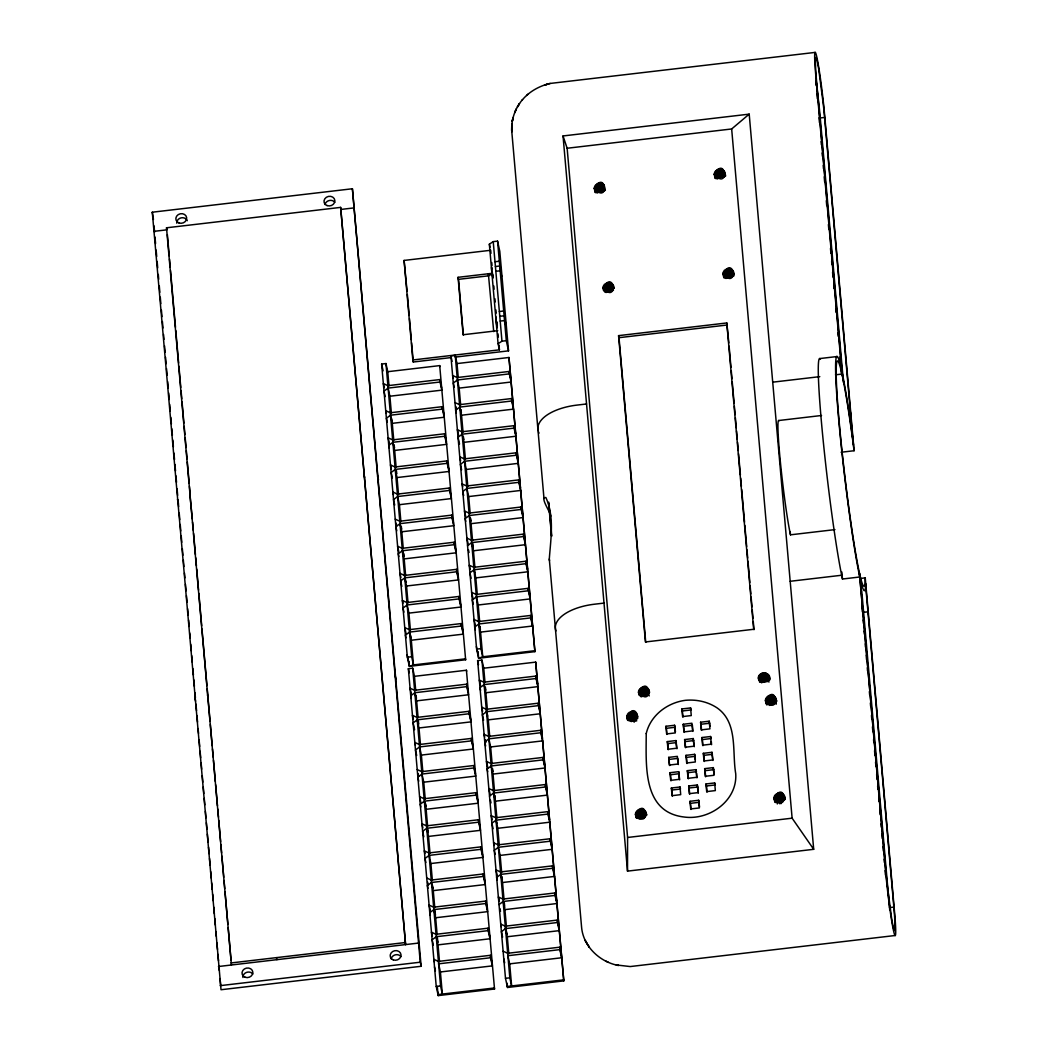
<?xml version="1.0" encoding="UTF-8"?>
<svg xmlns="http://www.w3.org/2000/svg" width="1048" height="1048" viewBox="0 0 1048 1048"><rect width="100%" height="100%" fill="white"/><g stroke="black" fill="none" stroke-linecap="round" stroke-linejoin="round"><path stroke-width="1.5" d="M627.516 871.124L627.595 837.47L567.138 148.253L563.038 135.952L749.202 114.14L813.693 849.312L627.516 871.124L563.038 135.952M550.724 516.192C550.947 512.786 539.327 496.7 545.877 497.538C554.549 516.559 550.763 538.698 549.296 559.043L581.561 926.956C583.081 946.357 599.836 962.13 618.53 965.483L616.145 964.933L630.202 966.557L895.267 935.497M860.369 578.444L865.242 577.867L865.111 581.404A113.498 6.131 83.3 0 1 848.67 506.603A113.498 6.131 83.3 0 1 836.317 365.817A113.498 6.131 83.3 0 1 852.771 440.619L854.081 450.732L841.099 452.251M865.74 583.566L865.386 588.373A117.874 6.367 83.3 0 1 860.919 581.876L859.779 576.99A117.874 6.367 83.3 0 1 838.636 418.676A117.874 6.367 83.3 0 1 841.649 370.232L842.88 376.114A117.874 6.367 83.3 0 1 851.369 428.54L853.583 445.033M594.255 188.417C605.967 168.453 609.307 205.277 594.255 188.417L595.159 192.478M602.993 287.964C614.691 268 618.032 304.837 602.993 287.964L603.596 290.676M626.848 716.806C638.559 696.841 641.9 733.679 626.848 716.806L627.595 720.068C625.394 714.081 635.507 710.649 637.826 716.36M638.455 692.27C650.153 672.305 653.507 709.142 638.455 692.27L639.057 694.981M635.416 814.453C647.114 794.489 650.467 831.313 635.416 814.453L636.162 817.702C633.726 811.034 645.856 808.191 646.695 815.213L645.948 811.964M714.225 174.361C725.937 154.397 729.277 191.221 714.225 174.361L715.116 178.291M722.963 273.908C734.661 253.944 738.002 290.781 722.963 273.908L723.854 277.838M769.704 678.986C768.957 672.685 758.372 674.087 758.87 680.257C755.398 670.917 772.206 670.55 769.625 680.244M765.394 700.575C777.092 680.611 780.446 717.448 765.394 700.575L766.14 703.837C763.704 697.169 775.834 694.326 776.673 701.348L775.926 698.099M769.258 676.956C769.756 683.113 759.171 684.514 758.425 678.213M773.961 798.222C785.659 778.258 789.013 815.082 773.961 798.222L775.35 802.558L774.04 796.952M521.983 100.294C529.043 91.661 539.261 85.962 550.056 83.46L815.108 52.413M522.52 99.612C515.236 108.127 511.214 119.302 511.699 130.528L543.978 498.442M528.336 93.966L526.607 95.46M602.011 183.321L603.805 191.457L599.653 191.457L597.334 192.989L595.552 184.841M567.138 148.253L731.661 128.97L749.202 114.14M721.98 169.265L723.775 177.4L721.011 177.073L717.304 178.933L715.522 170.785M610.748 282.868L612.543 291.017L608.39 291.017L606.072 292.536L604.277 284.401M730.718 268.812L732.513 276.96L728.36 276.96L726.041 278.48L724.247 270.345M646.21 687.174L648.005 695.309L643.852 695.322L641.533 696.841L639.752 688.706M769.153 681.894L765.21 680.938L761.503 682.785L759.721 674.65M388.114 388.088L389.895 396.223L441.85 390.144L440.068 382.009L388.114 388.088L384.013 391.179L385.206 396.603M390.485 415.204L392.279 423.34L444.234 417.248L442.439 409.113L390.485 415.204L386.385 418.283L387.275 422.357M454.989 402.589L459.548 404.659L511.503 398.567L513.297 406.716L511.123 382.022L509.341 373.887L457.387 379.979L453.286 383.057L454.177 387.131M392.869 442.308L394.664 450.444L446.605 444.365L444.824 436.23L392.869 442.308L388.769 445.4L389.358 448.112M458.566 435.13L457.373 429.693L461.932 431.776L513.887 425.685L515.668 433.82L513.507 409.139L511.712 401.004L459.758 407.083L455.657 410.174L456.26 412.886M395.24 469.425L397.035 477.561L448.989 471.469L447.195 463.334L395.24 469.425L391.14 472.504L392.332 477.94M460.648 460.884L459.745 456.81L464.303 458.88L516.258 452.788L518.053 460.937L515.878 436.243L514.096 428.108L462.142 434.2L458.041 437.278L459.522 444.064M397.624 496.529L399.419 504.678L451.374 498.586L449.579 490.451L397.624 496.529L393.524 499.621L394.716 505.044M462.718 486.639L462.129 483.927L466.688 485.997L518.642 479.905L520.424 488.041L518.262 463.36L516.467 455.225L464.513 461.303L460.413 464.395L461.605 469.818M400.009 523.646L401.79 531.781L453.745 525.703L451.95 517.555L400.009 523.646L395.895 526.738L396.799 530.799M465.705 516.454L464.5 511.031L469.059 513.101L521.013 507.022L522.808 515.158L520.633 490.464L518.852 482.329L466.897 488.42L462.797 491.499L463.688 495.573M402.38 550.763L404.174 558.898L456.129 552.807L454.334 544.672L402.38 550.763L398.279 553.842L398.869 556.554M468.076 543.571L466.884 538.148L471.443 540.218L523.397 534.126L525.179 542.261L523.018 517.581L521.223 509.446L469.268 515.524L465.168 518.616L465.771 521.328M404.764 577.867L406.545 586.002L458.5 579.924L456.718 571.776L404.764 577.867L400.65 580.959L401.843 586.382M467.552 545.733L471.652 542.641L523.607 536.55L525.402 544.698L527.563 569.378L525.769 561.243L473.814 567.322L469.268 565.252L470.159 569.326M407.135 604.984L408.93 613.119L460.884 607.028L459.089 598.893L407.135 604.984L403.035 608.063L403.925 612.137M469.923 572.837L474.037 569.758L525.991 563.667L527.773 571.802L529.934 596.482L528.153 588.347L476.198 594.439L471.639 592.369L473.133 599.142M409.519 632.088L411.301 640.223L463.255 634.145L461.474 626.01L409.519 632.088L405.406 635.18L406.008 637.891M458.264 377.791L457.02 363.577L455.238 355.442L450.902 355.953L476.617 649.092L478.635 658.249L534.912 651.646L530.157 598.919L528.362 590.771L476.408 596.862L472.307 599.954L473.198 604.015M478.792 623.979L480.574 632.114L532.528 626.023L530.746 617.888L478.792 623.979L474.679 627.058L475.281 629.769M414.838 692.715L416.619 700.863L468.574 694.772L466.792 686.636L414.838 692.715L410.724 695.807L411.327 698.518M417.209 719.832L419.004 727.967L470.958 721.875L469.163 713.74L417.209 719.832L413.109 722.91L414.602 729.696M482.604 711.291L481.713 707.217L486.272 709.286L538.227 703.208L540.008 711.343L537.847 686.65L536.065 678.515L484.111 684.606L479.997 687.685L480.6 690.396M419.593 746.936L421.375 755.084L473.329 748.993L471.548 740.857L419.593 746.936L415.48 750.027L416.685 755.451M484.687 737.045L484.097 734.334L488.643 736.403L540.598 730.312L542.392 738.447L540.231 713.767L538.436 705.631L486.482 711.71L482.381 714.802L483.573 720.225M421.964 774.053L423.759 782.188L475.713 776.11L473.919 767.961L421.964 774.053L417.864 777.144L418.755 781.205M487.962 768.223L486.469 761.438L491.027 763.507L542.982 757.429L544.764 765.564L542.602 740.884L540.82 732.735L488.866 738.827L484.752 741.905L485.656 745.98M424.348 801.17L426.13 809.305L478.084 803.213L476.303 795.078L424.348 801.17L420.248 804.248L420.838 806.96M490.045 793.978L488.853 788.555L493.398 790.624L545.353 784.533L547.148 792.668L544.986 767.988L543.192 759.852L491.237 765.944L487.137 769.022L487.726 771.734M426.719 828.274L428.514 836.409L480.469 830.33L478.674 822.182L426.719 828.274L422.619 831.365L423.811 836.789M489.521 796.139L493.621 793.048L545.576 786.956L547.357 795.105L549.532 819.785L547.737 811.65L495.783 817.728L491.224 815.658L492.128 819.733M429.104 855.391L430.885 863.526L482.84 857.434L481.058 849.299L429.104 855.391L425.003 858.469L425.894 862.543M491.892 823.243L495.992 820.165L547.947 814.073L549.741 822.208L551.903 846.902L550.121 838.754L498.167 844.845L493.608 842.775L494.198 845.487M431.475 882.495L433.269 890.63L485.224 884.551L483.429 876.416L431.475 882.495L427.374 885.586L427.977 888.298M497.171 875.316L495.979 869.879L500.538 871.949L552.493 865.871L554.287 874.006L552.113 849.325L550.331 841.19L498.376 847.269L494.276 850.36L495.167 854.421M433.859 909.612L435.654 917.747L487.595 911.655L485.814 903.52L433.859 909.612L429.759 912.69L430.348 915.402M499.254 901.07L498.363 896.996L502.922 899.066L554.877 892.975L556.658 901.123L554.497 876.429L552.702 868.294L500.748 874.386L496.647 877.464L497.25 880.176M436.23 936.716L438.025 944.864L489.979 938.772L488.185 930.637L436.23 936.716L432.13 939.807L433.322 945.231M499.031 904.581L503.132 901.49L555.086 895.411L556.868 903.546L563.798 980.889L507.507 987.478L505.49 978.334L477.626 660.581L481.949 660.07L483.744 668.205L484.988 682.418M505.503 928.607L507.298 936.742L559.252 930.65L557.457 922.515L505.503 928.607L501.403 931.685L502.595 937.122M490.962 253.341L490.687 250.276L404.096 260.428L412.833 359.975L499.424 349.836L498.075 343.731L489.351 244.171L493.228 241.63L497.564 241.132L499.791 251.297L508.529 350.857L455.251 357.093M491.407 274.104L488.827 275.794L458.513 279.344L458.068 277.314L492.704 273.253M498.075 343.731L501.966 341.19L506.289 340.679L508.529 350.857M547.397 84.233L544.515 85.098L550.2 83.46M843.444 382.389L820.256 117.952L824.58 117.442A47.016 2.541 83.3 0 0 823.296 104.302L818.711 69.168A36.091 1.952 83.3 0 0 816.117 57.391M152.287 212.207L352.403 188.758L421.152 966.282L221.023 989.731L152.287 212.207L153.467 219.464M231.438 964.998L166.514 227.796L340.652 207.386L405.589 944.589L340.652 207.386M153.964 231.346L166.96 229.826L166.514 227.796M341.098 209.417L354.08 207.897M494.997 261.738L499.32 261.227M495.416 266.519L499.739 266.009M495.835 271.301L500.158 270.803M499.359 311.518L503.682 311.007M499.778 316.3L504.101 315.789M500.197 321.081L504.533 320.583M497.748 330.683L463.111 334.744L458.068 277.314M726.801 322.954L753.682 629.285L645.437 641.966L618.569 335.635L726.801 322.954L728.832 342.919M387.747 371.699L439.702 365.608L465.639 659.768L409.362 666.358L407.344 657.201L381.629 364.062L385.965 363.551L387.747 371.699L388.991 385.9M618.569 335.635L619.014 337.679L727.26 324.998M412.833 359.975L413.279 362.005L450.404 357.656M457.02 363.577L508.974 357.486L534.912 651.646M441.64 387.708L439.859 379.572L387.904 385.664L383.345 383.594L384.236 387.655M508.974 357.486L510.913 379.599L509.132 371.464L457.177 377.542L452.618 375.472L453.208 378.184M457.387 379.979L459.168 388.114L511.123 382.022M819.706 358.573L837.025 356.543M444.024 414.825L442.23 406.69L390.275 412.768L385.716 410.698L386.319 413.41M459.758 407.083L461.552 415.218L513.507 409.139M586.539 403.978L576.924 405.104A43.649 20.698 -5 0 0 538.096 430.531M772.717 382.166L819.798 376.651M835.492 374.817L841.989 374.057L842.435 376.088L816.536 80.827A47.016 2.541 83.3 0 1 815.672 69.627L815.357 59.422L816.117 57.404M446.396 441.942L444.614 433.793L392.659 439.885L388.101 437.815L389.293 443.239M462.142 434.2L463.923 442.335L515.878 436.243M778.677 420.523L821.54 415.493M448.78 469.046L446.985 460.91L395.031 467.002L390.472 464.932L391.376 468.993M464.513 461.303L466.308 469.452L518.262 463.36M451.151 496.163L449.369 488.027L397.415 494.106L392.856 492.036L393.459 494.748M466.897 488.42L468.692 496.556L520.633 490.464M453.535 523.266L451.74 515.131L399.786 521.223L395.24 519.153M469.268 515.524L471.063 523.673L523.018 517.581M455.906 550.383L454.125 542.248L402.17 548.327L397.611 546.257L398.803 551.68M471.652 542.641L473.447 550.776L525.402 544.698M458.29 577.487L456.496 569.352L404.541 575.444L399.995 573.374L400.886 577.435M779.031 420.798A61.111 3.301 83.3 0 0 780.55 463.74A61.111 3.301 83.3 0 0 790.48 534.821L834.929 529.62M474.037 569.758L475.818 577.893L527.773 571.802M460.661 604.604L458.88 596.469L406.925 602.548L402.366 600.478L402.969 603.19M476.408 596.862L478.202 604.997L530.157 598.919M604.002 603.098L594.386 604.224A43.649 20.698 -5 0 0 555.951 630.948M790.179 581.286L842.134 575.195L841.858 572.025M463.046 631.721L461.251 623.573L409.296 629.665L404.751 627.595L406.231 634.381M532.319 623.599L530.524 615.464L478.569 621.543L474.024 619.473L475.216 624.896M820.401 359.11A117.874 6.367 83.3 0 0 823.322 441.929A117.874 6.367 83.3 0 0 842.461 579.02L859.779 576.99M534.69 650.716L482.735 656.795L478.635 658.249L478.058 651.738M414.471 676.327L466.426 670.235L494.525 989.011L438.234 995.6L436.23 986.443L408.353 668.69L412.676 668.192L414.471 676.327L415.715 690.54M483.744 668.205L535.698 662.126L563.798 980.889M468.364 692.348L466.57 684.2L414.615 690.291L410.069 688.222L411.261 693.645M535.698 662.126L537.637 684.226L535.842 676.091L483.888 682.183L479.342 680.1L480.534 685.536M484.111 684.606L485.892 692.741L537.847 686.65M470.735 719.452L468.954 711.317L416.999 717.408L412.44 715.339L413.331 719.4M486.482 711.71L488.276 719.858L540.231 713.767M473.12 746.569L471.325 738.434L419.37 744.512L414.825 742.442L415.414 745.154M674.611 725.268L675.292 732.919L666.633 733.941L665.952 726.277L674.611 725.268L675.462 731.897M683.27 724.247L691.929 723.238L692.61 730.888L683.951 731.91L683.27 724.247L684.265 732.408M709.247 721.207L709.928 728.858L701.269 729.88L700.588 722.216L709.247 721.207L709.968 726.303M488.866 738.827L490.647 746.962L542.602 740.884M665.952 726.277L666.41 728.308L675.069 727.299M683.728 726.277L692.387 725.268L692.925 731.399M700.588 722.216L701.047 724.247L709.706 723.238M675.96 740.582L676.628 748.233L667.969 749.255L667.301 741.591L675.96 740.582L676.942 748.744M693.278 738.552L693.946 746.202L685.287 747.224L684.619 739.56L693.278 738.552L694.261 746.713M701.937 737.53L710.596 736.521L711.042 738.552L702.383 739.574L701.937 737.53L702.605 745.194L711.265 744.172L710.596 736.521M475.504 773.673L473.709 765.538L421.755 771.629L417.196 769.56M667.301 741.591L667.746 743.621L676.405 742.613M684.619 739.56L685.065 741.604L693.724 740.582M491.237 765.944L493.032 774.079L544.986 767.988M668.69 757.376L677.349 756.368L678.017 764.018L669.358 765.04L668.69 757.376L669.672 765.538M694.667 754.337L695.335 761.988L686.676 763.01L686.008 755.346L694.667 754.337L695.374 759.433M711.985 752.307L712.653 759.97L703.994 760.979L703.326 753.315L711.985 752.307L712.967 760.468M669.135 759.407L677.794 758.398L678.331 764.529M686.008 755.346L686.453 757.39L695.112 756.368M703.326 753.315L703.771 755.359L712.43 754.337M477.875 800.79L476.093 792.655L424.139 798.733L419.58 796.663M678.685 771.682L679.353 779.332L670.707 780.354L670.026 772.69L678.685 771.682L679.667 779.843M687.344 770.66L696.003 769.651L696.448 771.682L687.789 772.704L687.344 770.66L688.012 778.323L696.671 777.315L696.003 769.651M713.321 767.621L713.989 775.284L705.33 776.293L704.662 768.643L713.321 767.621L714.173 774.249M670.026 772.69L670.471 774.734L679.13 773.712M704.662 768.643L705.108 770.673L713.767 769.651M493.621 793.048L495.403 801.183L547.357 795.105M671.375 788.004L680.034 786.996L680.48 789.026L671.82 790.048L671.375 788.004L672.043 795.668L680.702 794.659L680.034 786.996M697.352 784.965L698.02 792.629L689.361 793.637L688.693 785.987L697.352 784.965L698.335 793.126M706.011 783.956L714.67 782.935L715.116 784.978L706.457 785.987L706.011 783.956L706.68 791.607L715.339 790.598L714.67 782.935M688.693 785.987L689.139 788.017L697.798 786.996M480.259 827.894L478.464 819.759L426.51 825.85L421.951 823.78L422.855 827.841M698.689 800.279L699.37 807.942L690.711 808.951L690.029 801.301L698.689 800.279L699.54 806.908M690.029 801.301L690.475 803.331L699.134 802.323M495.992 820.165L497.787 828.3L549.741 822.208M482.63 855.011L480.849 846.876L428.894 852.954L424.335 850.884L424.925 853.596M627.595 837.47L792.118 818.187L813.693 849.312M498.376 847.269L500.158 855.404L552.113 849.325M485.014 882.128L483.22 873.98L431.265 880.071L426.706 878.001M500.748 874.386L502.542 882.521L554.497 876.429M487.386 909.232L485.604 901.097L433.649 907.188L429.091 905.105L430.283 910.542M503.132 901.49L504.913 909.625L556.868 903.546M489.77 936.349L487.975 928.201L436.02 934.292L431.462 932.222L432.366 936.296M501.337 926.825L500.734 924.113L505.293 926.183L557.248 920.092L559.043 928.227M230.992 962.955L405.131 942.558M218.456 966.518L418.571 943.069M220.132 985.657L420.248 962.208L421.152 966.282M889.726 910.031A47.016 2.541 83.3 0 0 889.516 907.594L893.852 907.083L865.661 585.688M492.141 963.453L490.359 955.317L438.405 961.409L433.846 959.339L434.448 962.051M561.414 955.344L559.632 947.209L507.677 953.287L503.119 951.217M440.409 971.968L492.364 965.876L490.569 957.741L438.614 963.833L440.409 971.968L442.348 994.08L440.553 985.932L412.676 668.192M509.682 963.859L561.623 957.767L559.842 949.632L507.887 955.711L509.682 963.859L511.621 985.958L509.826 977.823L481.949 660.07M436.23 986.443L440.553 985.932M505.49 978.334L509.826 977.823M507.284 986.469L563.575 979.867M681.934 708.933L690.593 707.924L691.038 709.955L682.379 710.963L681.934 708.933L682.602 716.583L691.261 715.574L690.593 707.924M476.617 649.092L480.953 648.66L482.735 656.795L480.574 632.114M407.344 657.201L411.681 656.782L413.475 664.917L409.362 666.358L408.93 661.471M605.587 961.003L608.364 962.313M894.258 930.506L895.018 928.489L894.704 918.284A47.016 2.541 83.3 0 0 893.852 907.083M588.518 945.99L589.343 947.248L585.138 940.331L587.116 943.868M774.708 801.471C772.258 794.803 784.402 791.961 785.24 798.982L784.494 795.733M465.639 659.768L465.43 658.825L413.475 664.917L411.301 640.223M850.478 412.716L850.924 414.746M868.399 613.853L867.94 611.822L863.618 612.32L861.941 604.696M724.758 171.872L725.661 175.946M724.116 170.785L725.308 176.208M723.172 169.894L724.666 176.68M720.644 168.938L722.426 177.073M719.229 168.938L721.011 177.073M717.841 169.265L719.622 177.4M716.57 169.894L718.365 178.042M714.749 171.885L716.243 178.658M714.304 173.103L715.496 178.527M733.495 271.432L734.085 274.144M732.853 270.332L734.045 275.768M731.91 269.454L733.39 276.227M729.369 268.498L731.163 276.633M727.954 268.498L729.749 276.633M726.565 268.825L728.36 276.96M725.308 269.454L727.089 277.589M723.474 271.432L724.967 278.218M723.041 272.65L723.932 276.724M775.284 696.999L776.371 701.937M775.703 701.793L776.149 703.824M774.341 696.108L776.07 703.955M768.957 675.737L769.402 677.768M773.149 695.479L774.878 703.326M768.315 674.637L769.442 679.733M767.372 673.746L768.826 680.362M771.8 695.151L773.856 704.452M766.18 673.117L767.974 681.265M770.385 695.165L772.428 704.452M764.83 672.803L766.625 680.938M769.009 695.492L771.053 704.78M763.416 672.803L765.21 680.938M767.739 696.121L769.782 705.422M762.04 673.13L763.822 681.265M766.691 697.012L768.407 704.859M760.769 673.759L762.564 681.894M765.918 698.099L767.319 704.492M765.472 699.317L766.782 704.924M758.949 675.737L760.403 682.353M758.503 676.956L759.617 682.038M783.852 794.646L784.939 799.585M782.908 793.755L784.31 800.148M781.716 793.126L783.445 800.973M780.367 792.799L782.411 802.1M778.952 792.799L781.323 803.554M777.564 793.126L779.935 803.881M776.306 793.755L778.35 803.056M775.245 794.646L777.302 803.947M774.472 795.746L775.887 802.139M604.146 184.841L605.338 190.264M603.203 183.95L604.696 190.736M600.674 182.994L602.456 191.129M599.26 182.994L601.041 191.129M597.871 183.321L599.653 191.457M596.6 183.95L598.395 192.085M594.779 185.941L596.273 192.714M594.334 187.16L595.526 192.583M613.525 285.488L614.115 288.2M612.884 284.388L613.774 288.462M611.94 283.497L613.421 290.283M609.399 282.554L611.194 290.689M607.984 282.554L609.779 290.689M606.596 282.881L608.39 291.017M605.338 283.51L607.12 291.645M603.504 285.488L604.997 292.274M603.072 286.707L603.962 290.781M648.987 689.794L649.59 692.505M648.345 688.693L649.236 692.767M647.402 687.802L649.184 695.951M644.861 686.846L646.655 694.994M643.446 686.859L645.24 694.994M642.057 687.187L643.852 695.322M640.8 687.815L642.594 695.951M638.979 689.794L640.459 696.579M638.533 691.012L639.424 695.086M636.739 713.23L637.826 718.168M635.795 712.339L637.197 718.731M634.603 711.71L636.647 721.011M633.267 711.382L635.311 720.683M631.852 711.395L634.21 722.138M630.464 711.723L632.507 721.011M629.193 712.352L631.237 721.653M628.145 713.243L629.874 721.09M627.372 714.33L628.774 720.723M626.927 715.548L628.014 720.487M645.306 810.877L645.751 812.907M644.363 809.986L645.764 816.379M643.171 809.357L644.9 817.204M641.821 809.03L643.865 818.331M640.407 809.03L642.45 818.331M639.018 809.357L641.075 818.658M637.76 809.986L639.804 819.287M636.712 810.877L638.429 818.724M635.94 811.977L637.341 818.37M635.494 813.196L636.581 818.134M489.351 244.171L490.019 247.223M488.368 273.764L493.713 331.627M450.902 355.953L452.094 361.377M460.74 410.082L461.343 412.794L461.068 409.716M462.823 435.837L463.714 439.911L463.452 436.82M455.893 406.65L456.483 409.375M464.906 461.592L465.495 464.303M439.702 365.608L439.924 366.63M470.251 518.524L470.853 521.236L470.578 518.157M472.334 544.279L473.224 548.353L472.818 543.729M474.416 570.033L475.006 572.745M468.443 549.794L469.046 552.506M404.096 260.428L407.083 291.357M470.224 574.199L471.115 578.26M479.473 625.617L480.364 629.691L480.089 626.599M476.395 646.59L478.189 654.725M485.08 687.606L485.683 690.318L485.407 687.16M477.626 660.581L478.517 664.642M486.272 709.286L487.765 716.072M492.219 768.931L492.822 771.642L492.547 768.564M485.29 739.757L485.879 742.469M494.302 794.685L495.193 798.759L494.918 795.668M466.426 670.235L466.648 671.257M496.385 820.44L496.975 823.165M490.412 800.2L491.001 802.912M492.193 824.606L493.084 828.667M501.429 876.023L502.333 880.097L502.058 877.006M503.813 903.14L504.704 907.201M505.293 926.183L507.088 934.318M381.629 364.062L383.123 370.848M499.922 908.642L500.512 911.367M391.467 418.204L392.07 420.916M393.851 445.308L394.441 448.02L394.179 444.941M503.787 958.802L504.678 962.876M395.934 471.063L396.524 473.775M400.978 526.646L401.581 529.358L401.305 526.266M403.061 552.401L403.952 556.462L403.69 553.383M396.131 523.214L396.72 525.926M405.445 579.505L406.034 582.23M494.525 989.011L494.302 987.989L438.012 994.578L437.304 986.443M377.594 475.936L378.485 479.997M410.489 635.088L411.091 637.8M407.122 654.699L408.916 662.847M415.807 695.715L416.41 698.427L416.135 695.269M408.353 668.69L409.244 672.764M364.167 475.412L364.612 477.456M417.89 721.469L418.493 724.181M425.029 802.807L425.92 806.881L425.645 803.79M418.1 773.62L418.689 776.332M395.057 675.043L395.961 679.104M427.401 829.911L428.003 832.636M419.881 798.026L420.772 802.087M429.182 854.317L429.785 857.028M432.457 885.495L433.06 888.206M434.54 911.249L435.431 915.323L435.025 910.686M427.61 882.075L428.2 884.787M381.629 674.532L382.075 676.563M436.623 937.004L437.815 942.427L437.409 937.803M434.514 966.911L435.405 970.985M190.016 495.822L192.308 518.904M177.479 499.372L178.37 503.446M276.449 957.636L276.908 959.667M207.478 694.929L207.936 696.959M194.941 698.479L195.544 701.191M496.307 317.924C494.656 311.557 498.507 339.486 496.844 321.697M492.049 268.786C490.451 261.555 493.215 284.06 492.757 274.655M816.038 80.748L816.72 85.818M549.296 559.043L549.519 560.719M817.06 88.451L818.973 104.813A47.016 2.541 83.3 0 1 820.256 117.952M854.081 450.732L824.737 116.079A43.649 2.358 83.3 0 0 816.903 57.444A43.649 2.358 83.3 0 0 815.789 75.391L841.989 374.057M865.242 577.867L894.586 912.52A43.649 2.358 83.3 0 1 893.472 930.467A43.649 2.358 83.3 0 1 885.652 871.831L859.452 573.164L885.796 870.469A47.016 2.541 83.3 0 0 887.08 883.608L891.678 918.742A36.091 1.952 83.3 0 0 894.258 930.519M824.58 117.442L852.771 438.837M861.731 590.81L889.516 907.594M815.934 82.478L816.222 85.74M816.929 93.875L817.361 98.761M819.025 117.73L819.457 122.616M821.121 141.585L821.396 144.847M822.117 152.982L822.405 156.231M823.204 165.44L823.492 168.702M824.213 176.837L824.632 181.723M826.296 200.692L826.728 205.578M828.392 224.547L828.824 229.433M830.488 248.402L830.92 253.288M831.627 261.424L831.915 264.672M832.584 272.257L833.003 277.144M833.723 285.279L834.011 288.541M835.806 309.134L836.094 312.396M837.902 332.989L838.19 336.251M839.998 356.844L840.43 361.73M840.994 368.241L841.426 373.127M861.941 607.002L862.373 611.888M863.08 620.023L863.369 623.272M864.05 631.079L864.325 634.106M865.176 643.878L865.465 647.127M866.159 655.157L866.565 659.703M867.272 667.733L867.548 670.982M869.355 691.588L869.644 694.837M870.364 702.985L870.639 706.234M871.451 715.443L871.74 718.705M872.447 726.84L872.879 731.714M873.56 739.521L873.836 742.56M874.543 750.695L874.975 755.569M875.539 762.079L875.945 766.638M876.639 774.551L877.071 779.437M877.635 785.935L877.923 789.196M878.735 798.406L879.01 801.655M879.731 809.803L880.163 814.676M880.962 823.885L881.25 827.147M881.827 833.658L882.246 838.531M882.94 846.457L883.346 851.002M884.054 859.137L884.342 862.386M885.062 870.534L885.455 875.08M842.238 576.466L842.461 579.02M790.192 531.572L790.48 534.821M731.661 128.97L792.118 818.187M729.107 346.181L730.967 367.363M731.255 370.612L731.976 378.76M732.251 382.022L734.111 403.205M734.399 406.467L735.12 414.615M735.395 417.864L736.259 427.649M736.548 430.898L737.255 439.046M737.543 442.308L738.264 450.457M738.539 453.719L740.399 474.901M740.687 478.15L741.408 486.298M741.696 489.56L744.552 522.153M744.84 525.402L746.687 546.584M746.975 549.846L747.696 557.995M747.984 561.256L749.831 582.439M750.119 585.688L750.84 593.836M751.128 597.098L751.979 606.871M752.268 610.133L752.975 618.281M753.263 621.543L753.984 629.691M711.317 741.617L711.579 744.683M701.047 724.247L701.584 730.377M702.383 739.574L702.92 745.691M703.771 755.359L704.308 761.477M705.108 770.673L705.645 776.804M706.457 785.987L706.994 792.118M696.592 773.214L696.986 777.812M682.379 710.963L682.916 717.094M685.065 741.604L685.602 747.722M686.453 757.39L686.99 763.507M687.789 772.704L688.326 778.821M689.139 788.017L689.676 794.148M690.475 803.331L691.012 809.462M666.41 728.308L666.947 734.438M667.746 743.621L668.283 749.752M670.471 774.734L671.008 780.852M671.82 790.048L672.358 796.166M619.014 337.679L645.738 642.372M548.759 502.162L551.733 536.026M548.641 503.184L551.523 536.065M509.132 371.464L509.341 373.887M511.503 398.567L511.712 401.004M513.887 425.685L514.096 428.108M516.258 452.788L516.467 455.225M518.642 479.905L518.852 482.329M521.013 507.022L521.223 509.446M523.397 534.126L523.607 536.55M525.769 561.243L525.991 563.667M528.153 588.347L528.362 590.771M530.524 615.464L530.746 617.888M535.842 676.091L536.065 678.515M538.227 703.208L538.436 705.631M540.598 730.312L540.82 732.735M542.982 757.429L543.192 759.852M545.353 784.533L545.576 786.956M547.737 811.65L547.947 814.073M550.121 838.754L550.331 841.19M552.493 865.871L552.702 868.294M554.877 892.975L555.086 895.411M557.248 920.092L557.457 922.515M559.632 947.209L559.842 949.632M497.564 241.132L506.289 340.679M493.228 241.63L501.966 341.19M491.761 262.524L492.036 265.589M492.848 274.851L493.123 278.034M493.818 286.012L494.106 289.209M494.944 298.772L495.219 301.968M495.927 309.946L496.202 313.142M497.04 322.705L497.315 325.902M498.023 333.88L498.298 337.063M499.005 345.041L499.424 349.836M458.513 279.344L463.413 335.19M459.168 388.114L460.661 405.078M461.552 415.218L463.046 432.195M463.923 442.335L465.417 459.299M466.308 469.452L467.801 486.416M468.692 496.556L470.172 513.533M471.063 523.673L472.556 540.637M473.447 550.776L474.927 567.754M475.818 577.893L477.312 594.858M478.202 604.997L479.683 621.975M485.892 692.741L487.386 709.706M488.276 719.858L489.757 736.823M490.647 746.962L492.141 763.94M493.032 774.079L494.512 791.044M495.403 801.183L496.896 818.16M497.787 828.3L499.267 845.264M500.158 855.404L501.651 872.381M502.542 882.521L504.036 899.485M504.298 902.577L504.573 905.655M504.913 909.625L506.407 926.602M507.298 936.742L508.791 953.719M455.238 355.442L480.953 648.66M506.996 983.207L507.507 987.478M439.859 379.572L440.068 382.009M442.23 406.69L442.439 409.113M444.614 433.793L444.824 436.23M446.985 460.91L447.195 463.334M449.369 488.027L449.579 490.451M451.74 515.131L451.95 517.555M454.125 542.248L454.334 544.672M456.496 569.352L456.718 571.776M458.88 596.469L459.089 598.893M461.251 623.573L461.474 626.01M466.57 684.2L466.792 686.636M468.954 711.317L469.163 713.74M471.325 738.434L471.548 740.857M473.709 765.538L473.919 767.961M476.093 792.655L476.303 795.078M478.464 819.759L478.674 822.182M480.849 846.876L481.058 849.299M483.22 873.98L483.429 876.416M485.604 901.097L485.814 903.52M487.975 928.201L488.185 930.637M490.359 955.317L490.569 957.741M407.358 294.567L409.192 315.448M409.48 318.658L411.301 339.526M411.589 342.748L413.279 362.005M389.895 396.223L391.389 413.2M392.279 423.34L393.773 440.304M394.664 450.444L396.144 467.421M396.419 470.5L396.681 473.591M397.035 477.561L398.528 494.538M399.419 504.678L400.899 521.642M401.79 531.781L403.284 548.759M404.174 558.898L405.655 575.863M406.545 586.002L408.039 602.98M408.93 613.119L410.41 630.084M416.619 700.863L418.113 717.828M418.388 720.919L418.65 723.998M419.004 727.967L420.484 744.945M421.375 755.084L422.868 772.049M423.759 782.188L425.239 799.165M426.13 809.305L427.623 826.269M427.898 829.361L428.16 832.44M428.514 836.409L430.007 853.386M430.885 863.526L432.379 880.49M433.269 890.63L434.763 907.607M435.654 917.747L437.134 934.711M438.025 944.864L439.518 961.828M385.965 363.551L411.681 656.782M437.946 992.338L438.234 995.6M352.403 188.758L420.248 962.208M167.379 234.7L169.239 255.817M169.514 259.066L170.234 267.188M170.523 270.436L175.501 327.29M175.789 330.539L178.645 363.027M178.92 366.276L180.78 387.393M181.068 390.642L181.776 398.764M182.064 402.013L183.911 423.13M184.199 426.379L184.907 434.501M185.195 437.75L186.046 447.496M186.334 450.745L187.042 458.867M187.33 462.116L189.19 483.233M189.465 486.482L190.186 494.604M192.596 522.14L193.304 530.236M193.592 533.471L195.439 554.51M195.714 557.746L196.434 565.841M196.71 569.077L198.557 590.129M198.845 593.365L201.688 625.735M201.963 628.97L206.941 685.628M207.216 688.864L210.072 721.325M210.36 724.574L212.207 745.691M212.495 748.94L213.203 757.062M213.491 760.311L215.338 781.428M215.626 784.677L217.473 805.794M217.761 809.043L218.482 817.165M218.757 820.414L220.617 841.531M220.892 844.78L221.613 852.902M221.901 856.15L223.748 877.268M224.036 880.516L224.744 888.639M225.032 891.887L227.874 924.375M228.163 927.637L231.018 960.125M154.017 225.844L154.58 232.224M154.999 237.044L155.576 243.542M156.139 250.04L156.715 256.537M157.148 261.411L157.711 267.908M158.287 274.406L158.707 279.279M159.283 285.776L159.846 292.274M160.279 297.147L160.842 303.645M161.418 310.143L161.982 316.64M162.414 321.513L162.977 328.011M163.553 334.509L163.986 339.382M164.549 345.879L165.126 352.377M165.545 357.25L166.121 363.748M166.54 368.621L167.117 375.119M167.68 381.616L168.256 388.114M168.689 392.987L169.252 399.485M169.684 404.358L170.248 410.855M170.824 417.353L171.387 423.851M171.82 428.724L172.383 435.221M172.815 440.094L173.392 446.592M173.955 453.09L174.531 459.587M174.951 464.461L175.527 470.958M175.946 475.831L176.523 482.329M177.086 488.827L177.662 495.324M178.081 500.197L178.658 506.682M179.221 513.153L179.798 519.638M180.217 524.485L180.78 530.969M181.212 535.816L181.776 542.301M182.352 548.772L182.915 555.244M183.348 560.104L183.911 566.575M184.474 573.046L184.907 577.906M185.47 584.378L186.046 590.862M186.465 595.709L187.029 602.194M187.605 608.665L188.168 615.137M188.601 619.997L189.164 626.468M189.727 632.953L190.16 637.8M190.723 644.271L191.299 650.756M191.719 655.603L192.282 662.087M192.858 668.559L193.422 675.03M193.854 679.89L194.417 686.361M194.98 692.846L195.413 697.693M195.976 704.177L196.552 710.675M196.972 715.548L197.548 722.046M198.111 728.543L198.544 733.417M199.12 739.914L199.683 746.412M200.116 751.285L200.679 757.783M201.111 762.656L201.674 769.153M202.251 775.651L202.814 782.149M203.247 787.022L203.823 793.519M204.242 798.393L204.819 804.89M205.382 811.388L205.958 817.885M206.377 822.759L206.954 829.256M207.373 834.129L208.094 842.251M208.526 847.125L209.089 853.622M209.521 858.495L210.085 864.993M210.661 871.491L211.224 877.988M211.657 882.861L212.22 889.359M212.652 894.232L213.216 900.73M213.792 907.227L214.355 913.725M214.788 918.598L215.364 925.096M215.927 931.593L216.36 936.467M216.923 942.964L217.499 949.462M217.918 954.335L218.495 960.833M219.058 967.33L219.346 970.579M220.054 978.557L220.604 984.937M539.052 433.138A43.649 20.698 -5 0 1 538.489 431.841M391.153 958.868A5.463 4.795 -12.4 0 1 395.371 954.833A5.463 4.795 -12.4 0 1 400.978 956.562M242.913 977.496A5.463 4.795 -12.4 0 1 246.529 972.4A5.463 4.795 -12.4 0 1 252.804 973.92M324.998 204.557A5.463 4.795 -12.4 0 1 329.203 200.522A5.463 4.795 -12.4 0 1 334.81 202.251M176.758 223.185A5.463 4.795 -12.4 0 1 181.042 217.879A5.463 4.795 -12.4 0 1 187.278 220.696M500.171 265.917L501.507 276.515L500.171 265.917M504.533 315.697L505.87 326.295L504.533 315.697M511.751 127.974L511.699 130.528L511.791 126.598L511.896 131.865L511.948 124.031L511.751 127.974M511.869 125.433L511.778 129.349L511.869 125.433M646.223 733.574C646.21 765.289 642.228 812.383 684.475 817.06C709.627 820.414 737.569 800.515 735.722 773.686C731.949 751.783 738.237 722.766 717.146 707.924C707.832 701.728 696.632 699.304 685.549 700.3C667.471 702.579 650.441 715.352 646.223 733.574M512.524 120.088L512.249 121.476L513.075 117.559L512.524 120.088M516.284 109.071L514.686 112.66L516.284 109.071M519.428 103.713L517.476 106.844L519.428 103.713M393.262 959.889A5.463 4.795 -12.4 0 0 401.017 954.794A5.463 4.795 -12.4 0 0 392.528 951.597A5.463 4.795 -12.4 0 0 393.262 959.889M245.088 977.247A5.463 4.795 -12.4 0 0 252.843 972.151A5.463 4.795 -12.4 0 0 244.367 968.968A5.463 4.795 -12.4 0 0 245.088 977.247M327.094 205.578A5.463 4.795 -12.4 0 0 334.849 200.482A5.463 4.795 -12.4 0 0 326.36 197.286A5.463 4.795 -12.4 0 0 327.094 205.578M178.933 222.936A5.463 4.795 -12.4 0 0 186.675 217.84A5.463 4.795 -12.4 0 0 178.199 214.643A5.463 4.795 -12.4 0 0 178.933 222.936"/></g></svg>
